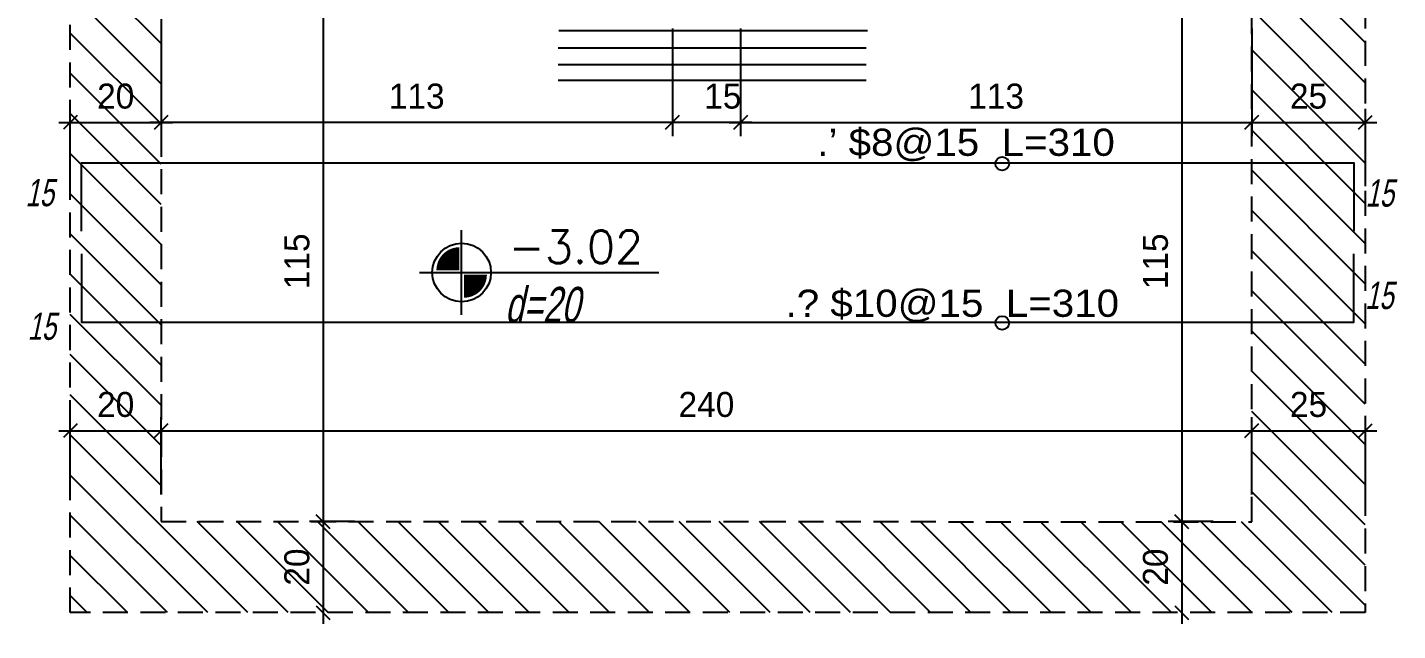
# Model space of a CAD drawing. Header units: inches. Extents: x -5298 to 11252, y 8210 to 22495.
# Drawn here: x 10176.3 to 10477.8, y 12523.1 to 12655.7 of the extents above; entities that cross this region are included whole.
import ezdxf
from ezdxf.enums import TextEntityAlignment as Align

# ---------------------------------------------------------------- set-up
doc = ezdxf.new("R2010")
doc.units = ezdxf.units.IN
doc.header["$LTSCALE"] = 11
doc.header["$MEASUREMENT"] = 0
doc.linetypes.add('DASHED2', pattern=[0.375, 0.25, -0.125])
doc.layers.get('Defpoints').update_dxf_attribs({"color": 40})
for name, color, linetype in [('D7', 2, 'Continuous'), ('dim', 3, 'Continuous'), ('dim-50-v', 2, 'Continuous'), ('ENG_beton ole', 3, 'DASHED2'), ('HATCH', 8, 'Continuous'), ('iron-txt', 3, 'Continuous'), ('IRON6', 6, 'Continuous'), ('TEXT3', 3, 'Continuous')]:
    doc.layers.add(name, color=color, linetype=linetype)
doc.styles.add('AA', font='hebtxt', dxfattribs={"width": 0.8, "oblique": 8})
doc.styles.add('HEBTXT', font='hebtxt-weld.shx')
doc.styles.add('ROMANS', font='romans')
doc.dimstyles.new('25', dxfattribs={"dimtxt": 5.5, "dimasz": 3, "dimexe": 3, "dimexo": 6, "dimgap": 3, "dimtad": 1, "dimdec": 0, "dimrnd": 0.5, "dimdsep": 46, "dimtxsty": 'HEBTXT', "dimblk1": 'OBLIQUE', "dimblk2": 'OBLIQUE', "dimsah": 1, "dimcen": 1, "dimdle": 2.5, "dimclre": 9, "dimclrt": 3, "dimadec": 0, "dimazin": 0, "dimtfac": 1, "dimtdec": 0, "dimtix": 1, "dimtmove": 2, "dimatfit": 3, "dimldrblk": 'OBLIQUE', "dimfxl": 1, "dimtolj": 1, "dimarcsym": 0})

# ---------------------------------------------------------------- blocks, each defined once
blk = doc.blocks.new('_OBLIQUE')
at = {"color": 0, "linetype": 'ByBlock'}
blk.add_line((-0.5, -0.5), (0.5, 0.5), dxfattribs=at)
blk = doc.blocks.new('*D261')
at = {"layer": 'Defpoints', "color": 0, "linetype": 'Continuous', "transparency": 16777216}
for p in [(10470.73, 12567.01), (10445.73, 12547.01), (10470.73, 12547.01)]:
    blk.add_point(p, dxfattribs=at)
at = {"layer": 'dim-50-v', "color": 9, "linetype": 'Continuous', "lineweight": -2, "transparency": 16777216}
for p, q in [((10445.73, 12553.01), (10445.73, 12570.01)), ((10470.73, 12553.01), (10470.73, 12570.01))]:
    blk.add_line(p, q, dxfattribs=at)
at = {"layer": 'dim-50-v', "color": 0, "linetype": 'Continuous', "lineweight": -2, "transparency": 16777216}
blk.add_line((10443.23, 12567.01), (10473.23, 12567.01), dxfattribs=at)
at = {"layer": 'dim-50-v', "color": 0, "linetype": 'Continuous', "lineweight": -2, "transparency": 16777216, "xscale": 3, "yscale": 3, "zscale": 3, "rotation": 180}
blk.add_blockref('_OBLIQUE', (10445.73, 12567.01), dxfattribs=at)
at = {"layer": 'dim-50-v', "color": 0, "linetype": 'Continuous', "lineweight": -2, "transparency": 16777216, "xscale": 3, "yscale": 3, "zscale": 3}
blk.add_blockref('_OBLIQUE', (10470.73, 12567.01), dxfattribs=at)
at = {"layer": 'dim-50-v', "color": 3, "linetype": 'Continuous', "transparency": 16777216, "insert": (10458.23, 12572.76), "char_height": 5.5, "attachment_point": 5, "style": 'HEBTXT'}
blk.add_mtext('\\A1;25', dxfattribs=at)
blk = doc.blocks.new('*D262')
at = {"layer": 'Defpoints', "color": 0, "linetype": 'Continuous', "transparency": 16777216}
for p in [(10445.73, 12567.01, 0), (10205.73, 12547.02, 0), (10445.73, 12547.01)]:
    blk.add_point(p, dxfattribs=at)
at = {"layer": 'dim-50-v', "color": 9, "linetype": 'Continuous', "lineweight": -2, "transparency": 16777216}
for p, q in [((10205.73, 12553.02, 0), (10205.73, 12570.01, 0)), ((10445.73, 12553.01, 0), (10445.73, 12570.01, 0))]:
    blk.add_line(p, q, dxfattribs=at)
at = {"layer": 'dim-50-v', "color": 0, "linetype": 'Continuous', "lineweight": -2, "transparency": 16777216}
blk.add_line((10203.23, 12567.01, 0), (10448.23, 12567.01, 0), dxfattribs=at)
at = {"layer": 'dim-50-v', "color": 0, "linetype": 'Continuous', "lineweight": -2, "transparency": 16777216, "xscale": 3, "yscale": 3, "zscale": 3, "rotation": 180}
blk.add_blockref('_OBLIQUE', (10205.73, 12567.01, 0), dxfattribs=at)
at = {"layer": 'dim-50-v', "color": 0, "linetype": 'Continuous', "lineweight": -2, "transparency": 16777216, "xscale": 3, "yscale": 3, "zscale": 3}
blk.add_blockref('_OBLIQUE', (10445.73, 12567.01, 0), dxfattribs=at)
at = {"layer": 'dim-50-v', "color": 3, "linetype": 'Continuous', "transparency": 16777216, "insert": (10325.73, 12572.76, 0), "char_height": 5.5, "attachment_point": 5, "style": 'HEBTXT'}
blk.add_mtext('\\A1;240', dxfattribs=at)
blk = doc.blocks.new('*D263')
at = {"layer": 'Defpoints', "color": 0, "linetype": 'Continuous', "transparency": 16777216}
for p in [(10205.73, 12567.01), (10185.73, 12547.01), (10205.73, 12547.02, 0)]:
    blk.add_point(p, dxfattribs=at)
at = {"layer": 'dim-50-v', "color": 9, "linetype": 'Continuous', "lineweight": -2, "transparency": 16777216}
for p, q in [((10185.73, 12553.01), (10185.73, 12570.01)), ((10205.73, 12553.02), (10205.73, 12570.01))]:
    blk.add_line(p, q, dxfattribs=at)
at = {"layer": 'dim-50-v', "color": 0, "linetype": 'Continuous', "lineweight": -2, "transparency": 16777216}
blk.add_line((10183.23, 12567.01), (10208.23, 12567.01), dxfattribs=at)
at = {"layer": 'dim-50-v', "color": 0, "linetype": 'Continuous', "lineweight": -2, "transparency": 16777216, "xscale": 3, "yscale": 3, "zscale": 3, "rotation": 180}
blk.add_blockref('_OBLIQUE', (10185.73, 12567.01), dxfattribs=at)
at = {"layer": 'dim-50-v', "color": 0, "linetype": 'Continuous', "lineweight": -2, "transparency": 16777216, "xscale": 3, "yscale": 3, "zscale": 3}
blk.add_blockref('_OBLIQUE', (10205.73, 12567.01), dxfattribs=at)
at = {"layer": 'dim-50-v', "color": 3, "linetype": 'Continuous', "transparency": 16777216, "insert": (10195.73, 12572.76), "char_height": 5.5, "attachment_point": 5, "style": 'HEBTXT'}
blk.add_mtext('\\A1;20', dxfattribs=at)
blk = doc.blocks.new('*D265')
at = {"layer": 'Defpoints', "color": 0, "linetype": 'Continuous', "transparency": 16777216}
for p in [(10438.23, 12661.52, 0), (10430.31, 12547.02), (10443.23, 12547.02, 0)]:
    blk.add_point(p, dxfattribs=at)
at = {"layer": 'dim-50-v', "color": 9, "linetype": 'Continuous', "lineweight": -2, "transparency": 16777216}
for p, q in [((10432.23, 12661.52), (10427.31, 12661.52)), ((10437.23, 12547.02), (10427.31, 12547.02))]:
    blk.add_line(p, q, dxfattribs=at)
at = {"layer": 'dim-50-v', "color": 0, "linetype": 'Continuous', "lineweight": -2, "transparency": 16777216}
blk.add_line((10430.31, 12664.02), (10430.31, 12544.52), dxfattribs=at)
at = {"layer": 'dim-50-v', "color": 0, "linetype": 'Continuous', "lineweight": -2, "transparency": 16777216, "xscale": 3, "yscale": 3, "zscale": 3}
for p, rotation in [((10430.31, 12661.52), 90), ((10430.31, 12547.02), 270)]:
    blk.add_blockref('_OBLIQUE', p, dxfattribs=dict(at, rotation=rotation))
at = {"layer": 'dim-50-v', "color": 3, "linetype": 'Continuous', "transparency": 16777216, "insert": (10424.56, 12604.27), "char_height": 5.5, "attachment_point": 5, "rotation": 90, "style": 'HEBTXT'}
blk.add_mtext('\\A1;115', dxfattribs=at)
blk = doc.blocks.new('*D267')
at = {"layer": 'Defpoints', "color": 0, "linetype": 'Continuous', "transparency": 16777216}
for p in [(10249.29, 12661.52, 0), (10241.37, 12547.02), (10254.29, 12547.02, 0)]:
    blk.add_point(p, dxfattribs=at)
at = {"layer": 'dim-50-v', "color": 9, "linetype": 'Continuous', "lineweight": -2, "transparency": 16777216}
for p, q in [((10243.29, 12661.52), (10238.37, 12661.52)), ((10248.29, 12547.02), (10238.37, 12547.02))]:
    blk.add_line(p, q, dxfattribs=at)
at = {"layer": 'dim-50-v', "color": 0, "linetype": 'Continuous', "lineweight": -2, "transparency": 16777216}
blk.add_line((10241.37, 12664.02), (10241.37, 12544.52), dxfattribs=at)
at = {"layer": 'dim-50-v', "color": 0, "linetype": 'Continuous', "lineweight": -2, "transparency": 16777216, "xscale": 3, "yscale": 3, "zscale": 3}
for p, rotation in [((10241.37, 12661.52), 90), ((10241.37, 12547.02), 270)]:
    blk.add_blockref('_OBLIQUE', p, dxfattribs=dict(at, rotation=rotation))
at = {"layer": 'dim-50-v', "color": 3, "linetype": 'Continuous', "transparency": 16777216, "insert": (10235.62, 12604.27), "char_height": 5.5, "attachment_point": 5, "rotation": 90, "style": 'HEBTXT'}
blk.add_mtext('\\A1;115', dxfattribs=at)
blk = doc.blocks.new('*D268')
at = {"layer": 'Defpoints', "color": 0, "linetype": 'Continuous', "transparency": 16777216}
for p in [(10445.73, 12661.52, 0), (10470.73, 12634.83), (10470.73, 12614.83)]:
    blk.add_point(p, dxfattribs=at)
at = {"layer": 'dim-50-v', "color": 9, "linetype": 'Continuous', "lineweight": -2, "transparency": 16777216}
for p, q in [((10445.73, 12655.52), (10445.73, 12631.83)), ((10470.73, 12620.83), (10470.73, 12637.83))]:
    blk.add_line(p, q, dxfattribs=at)
at = {"layer": 'dim-50-v', "color": 0, "linetype": 'Continuous', "lineweight": -2, "transparency": 16777216}
blk.add_line((10443.23, 12634.83), (10473.23, 12634.83), dxfattribs=at)
at = {"layer": 'dim-50-v', "color": 0, "linetype": 'Continuous', "lineweight": -2, "transparency": 16777216, "xscale": 3, "yscale": 3, "zscale": 3, "rotation": 180}
blk.add_blockref('_OBLIQUE', (10445.73, 12634.83), dxfattribs=at)
at = {"layer": 'dim-50-v', "color": 0, "linetype": 'Continuous', "lineweight": -2, "transparency": 16777216, "xscale": 3, "yscale": 3, "zscale": 3}
blk.add_blockref('_OBLIQUE', (10470.73, 12634.83), dxfattribs=at)
at = {"layer": 'dim-50-v', "color": 3, "linetype": 'Continuous', "transparency": 16777216, "insert": (10458.23, 12640.58), "char_height": 5.5, "attachment_point": 5, "style": 'HEBTXT'}
blk.add_mtext('\\A1;25', dxfattribs=at)
blk = doc.blocks.new('*D269')
at = {"layer": 'Defpoints', "color": 0, "linetype": 'Continuous', "transparency": 16777216}
for p in [(10333.23, 12661.52, 0), (10445.73, 12661.52, 0), (10445.73, 12634.83, 0)]:
    blk.add_point(p, dxfattribs=at)
at = {"layer": 'dim-50-v', "color": 9, "linetype": 'Continuous', "lineweight": -2, "transparency": 16777216}
for p, q in [((10333.23, 12655.52, 0), (10333.23, 12631.83, 0)), ((10445.73, 12655.52, 0), (10445.73, 12631.83, 0))]:
    blk.add_line(p, q, dxfattribs=at)
at = {"layer": 'dim-50-v', "color": 0, "linetype": 'Continuous', "lineweight": -2, "transparency": 16777216}
blk.add_line((10330.73, 12634.83, 0), (10448.23, 12634.83, 0), dxfattribs=at)
at = {"layer": 'dim-50-v', "color": 0, "linetype": 'Continuous', "lineweight": -2, "transparency": 16777216, "xscale": 3, "yscale": 3, "zscale": 3, "rotation": 180}
blk.add_blockref('_OBLIQUE', (10333.23, 12634.83, 0), dxfattribs=at)
at = {"layer": 'dim-50-v', "color": 0, "linetype": 'Continuous', "lineweight": -2, "transparency": 16777216, "xscale": 3, "yscale": 3, "zscale": 3}
blk.add_blockref('_OBLIQUE', (10445.73, 12634.83, 0), dxfattribs=at)
at = {"layer": 'dim-50-v', "color": 3, "linetype": 'Continuous', "transparency": 16777216, "insert": (10389.48, 12640.58, 0), "char_height": 5.5, "attachment_point": 5, "style": 'HEBTXT'}
blk.add_mtext('\\A1;113', dxfattribs=at)
blk = doc.blocks.new('*D270')
at = {"layer": 'Defpoints', "color": 0, "linetype": 'Continuous', "transparency": 16777216}
for p in [(10205.73, 12661.52, 0), (10205.73, 12634.83), (10185.73, 12614.83)]:
    blk.add_point(p, dxfattribs=at)
at = {"layer": 'dim-50-v', "color": 9, "linetype": 'Continuous', "lineweight": -2, "transparency": 16777216}
for p, q in [((10205.73, 12655.52), (10205.73, 12631.83)), ((10185.73, 12620.83), (10185.73, 12637.83))]:
    blk.add_line(p, q, dxfattribs=at)
at = {"layer": 'dim-50-v', "color": 0, "linetype": 'Continuous', "lineweight": -2, "transparency": 16777216}
blk.add_line((10183.23, 12634.83), (10208.23, 12634.83), dxfattribs=at)
at = {"layer": 'dim-50-v', "color": 0, "linetype": 'Continuous', "lineweight": -2, "transparency": 16777216, "xscale": 3, "yscale": 3, "zscale": 3, "rotation": 180}
blk.add_blockref('_OBLIQUE', (10185.73, 12634.83), dxfattribs=at)
at = {"layer": 'dim-50-v', "color": 0, "linetype": 'Continuous', "lineweight": -2, "transparency": 16777216, "xscale": 3, "yscale": 3, "zscale": 3}
blk.add_blockref('_OBLIQUE', (10205.73, 12634.83), dxfattribs=at)
at = {"layer": 'dim-50-v', "color": 3, "linetype": 'Continuous', "transparency": 16777216, "insert": (10195.73, 12640.58), "char_height": 5.5, "attachment_point": 5, "style": 'HEBTXT'}
blk.add_mtext('\\A1;20', dxfattribs=at)
blk = doc.blocks.new('*D271')
at = {"layer": 'Defpoints', "color": 0, "linetype": 'Continuous', "transparency": 16777216}
for p in [(10318.23, 12661.52, 0), (10333.23, 12661.52, 0), (10318.23, 12634.83, 0)]:
    blk.add_point(p, dxfattribs=at)
at = {"layer": 'dim-50-v', "color": 9, "linetype": 'Continuous', "lineweight": -2, "transparency": 16777216}
for p, q in [((10318.23, 12655.52, 0), (10318.23, 12631.83, 0)), ((10333.23, 12655.52, 0), (10333.23, 12631.83, 0))]:
    blk.add_line(p, q, dxfattribs=at)
at = {"layer": 'dim-50-v', "color": 0, "linetype": 'Continuous', "lineweight": -2, "transparency": 16777216}
blk.add_line((10335.73, 12634.83, 0), (10315.73, 12634.83, 0), dxfattribs=at)
at = {"layer": 'dim-50-v', "color": 0, "linetype": 'Continuous', "lineweight": -2, "transparency": 16777216, "xscale": 3, "yscale": 3, "zscale": 3, "rotation": 180}
blk.add_blockref('_OBLIQUE', (10318.23, 12634.83, 0), dxfattribs=at)
at = {"layer": 'dim-50-v', "color": 0, "linetype": 'Continuous', "lineweight": -2, "transparency": 16777216, "xscale": 3, "yscale": 3, "zscale": 3}
blk.add_blockref('_OBLIQUE', (10333.23, 12634.83, 0), dxfattribs=at)
at = {"layer": 'dim-50-v', "color": 3, "linetype": 'Continuous', "transparency": 16777216, "insert": (10329.33, 12640.58, 0), "char_height": 5.5, "attachment_point": 5, "style": 'HEBTXT'}
blk.add_mtext('\\A1;15', dxfattribs=at)
blk = doc.blocks.new('*D272')
at = {"layer": 'Defpoints', "color": 0, "linetype": 'Continuous', "transparency": 16777216}
for p in [(10205.73, 12661.52, 0), (10318.23, 12661.52, 0), (10205.73, 12634.83, 0)]:
    blk.add_point(p, dxfattribs=at)
at = {"layer": 'dim-50-v', "color": 9, "linetype": 'Continuous', "lineweight": -2, "transparency": 16777216}
for p, q in [((10205.73, 12655.52, 0), (10205.73, 12631.83, 0)), ((10318.23, 12655.52, 0), (10318.23, 12631.83, 0))]:
    blk.add_line(p, q, dxfattribs=at)
at = {"layer": 'dim-50-v', "color": 0, "linetype": 'Continuous', "lineweight": -2, "transparency": 16777216}
blk.add_line((10320.73, 12634.83, 0), (10203.23, 12634.83, 0), dxfattribs=at)
at = {"layer": 'dim-50-v', "color": 0, "linetype": 'Continuous', "lineweight": -2, "transparency": 16777216, "xscale": 3, "yscale": 3, "zscale": 3, "rotation": 180}
blk.add_blockref('_OBLIQUE', (10205.73, 12634.83, 0), dxfattribs=at)
at = {"layer": 'dim-50-v', "color": 0, "linetype": 'Continuous', "lineweight": -2, "transparency": 16777216, "xscale": 3, "yscale": 3, "zscale": 3}
blk.add_blockref('_OBLIQUE', (10318.23, 12634.83, 0), dxfattribs=at)
at = {"layer": 'dim-50-v', "color": 3, "linetype": 'Continuous', "transparency": 16777216, "insert": (10261.98, 12640.58, 0), "char_height": 5.5, "attachment_point": 5, "style": 'HEBTXT'}
blk.add_mtext('\\A1;113', dxfattribs=at)
blk = doc.blocks.new('*D293')
at = {"layer": 'Defpoints', "color": 0, "linetype": 'Continuous', "transparency": 16777216}
for p in [(10254.29, 12547.02, 0), (10241.37, 12527.02), (10241.37, 12527.02, 0)]:
    blk.add_point(p, dxfattribs=at)
at = {"layer": 'dim-50-v', "color": 9, "linetype": 'Continuous', "lineweight": -2, "transparency": 16777216}
for p, q in [((10248.29, 12547.02, 0), (10238.37, 12547.02, 0)), ((10247.37, 12527.02, 0), (10244.37, 12527.02, 0))]:
    blk.add_line(p, q, dxfattribs=at)
at = {"layer": 'dim-50-v', "color": 0, "linetype": 'Continuous', "lineweight": -2, "transparency": 16777216}
blk.add_line((10241.37, 12549.52, 0), (10241.37, 12524.52, 0), dxfattribs=at)
at = {"layer": 'dim-50-v', "color": 0, "linetype": 'Continuous', "lineweight": -2, "transparency": 16777216, "xscale": 3, "yscale": 3, "zscale": 3}
for p, rotation in [((10241.37, 12547.02, 0), 90), ((10241.37, 12527.02, 0), 270)]:
    blk.add_blockref('_OBLIQUE', p, dxfattribs=dict(at, rotation=rotation))
at = {"layer": 'dim-50-v', "color": 3, "linetype": 'Continuous', "transparency": 16777216, "insert": (10235.62, 12537.02, 0), "char_height": 5.5, "attachment_point": 5, "rotation": 90, "style": 'HEBTXT'}
blk.add_mtext('\\A1;20', dxfattribs=at)
blk = doc.blocks.new('*D294')
at = {"layer": 'Defpoints', "color": 0, "linetype": 'Continuous', "transparency": 16777216}
for p in [(10443.23, 12547.02, 0), (10430.31, 12527.01, 0), (10433.44, 12527.01)]:
    blk.add_point(p, dxfattribs=at)
at = {"layer": 'dim-50-v', "color": 9, "linetype": 'Continuous', "lineweight": -2, "transparency": 16777216}
for p, q in [((10437.23, 12547.02, 0), (10427.31, 12547.02, 0)), ((10427.44, 12527.01, 0), (10427.31, 12527.01, 0))]:
    blk.add_line(p, q, dxfattribs=at)
at = {"layer": 'dim-50-v', "color": 0, "linetype": 'Continuous', "lineweight": -2, "transparency": 16777216}
blk.add_line((10430.31, 12549.52, 0), (10430.31, 12524.51, 0), dxfattribs=at)
at = {"layer": 'dim-50-v', "color": 0, "linetype": 'Continuous', "lineweight": -2, "transparency": 16777216, "xscale": 3, "yscale": 3, "zscale": 3}
for p, rotation in [((10430.31, 12547.02, 0), 90), ((10430.31, 12527.01, 0), 270)]:
    blk.add_blockref('_OBLIQUE', p, dxfattribs=dict(at, rotation=rotation))
at = {"layer": 'dim-50-v', "color": 3, "linetype": 'Continuous', "transparency": 16777216, "insert": (10424.56, 12537.01, 0), "char_height": 5.5, "attachment_point": 5, "rotation": 90, "style": 'HEBTXT'}
blk.add_mtext('\\A1;20', dxfattribs=at)
blk = doc.blocks.new('PL')
at = {"linetype": 'ByBlock'}
for p, q in [((0, -0.2583), (0, 0.2583)), ((-0.2583, 0), (1.2044, 0))]:
    blk.add_line(p, q, dxfattribs=at)
at = {"color": 4, "const_width": 0.1404}
for points in [[(-0.014, 0.084, 0.414214), (-0.084, 0.014, 1)], [(0.014, -0.084, 0.414214), (0.084, -0.014, 1)]]:
    blk.add_lwpolyline(points, format="xyb", dxfattribs=at)
at = {"linetype": 'ByBlock'}
blk.add_circle((0, 0), 0.1793, dxfattribs=at)
at = {"style": 'ROMANS'}
blk.add_attdef('LEVEL', text='', height=0.2, dxfattribs=at).set_placement((0.6976, 0.1567), align=Align.MIDDLE)

msp = doc.modelspace()

# ---------------------------------------------------------------- hatches: boundary and pattern name
at = {"layer": 'HATCH', "linetype": 'Continuous', "transparency": 33554687}
h = msp.add_hatch(dxfattribs=at)
h.set_pattern_fill('ANSI31', color=256, scale=50, angle=270)
h.set_pattern_definition([(315, (1129.8297, -2729.003), (4.4194174, 4.4194174), [])])
h.paths.add_polyline_path([(10205.73, 13037.02), (10212.17, 13037.02), (10212.17, 13057.04), (10185.73, 13057.02), (10185.73, 12527.02), (10470.67, 12527.01), (10470.73, 13057.01), (10317.18, 13057.04), (10317.18, 13037.01), (10445.74, 13036.99), (10445.73, 12547.01), (10205.73, 12547.02)])
h.paths.add_polyline_path([(10420.44, 13041.19), (10420.44, 13052.84), (10428.69, 13052.84), (10428.69, 13041.19)], flags=24)

# ---------------------------------------------------------------- linework, layer by layer
at = {"layer": 'dim', "elevation": 0}
for points in [[(10390.78, 12661.24, 0, 2.5, 0), (10390.78, 12652.53, 0, 0, 0), (10390.78, 12594.18, 0, 0, 0)], [(10390.78, 12547.01, 0, 2.5, 0), (10390.78, 12559.61, 0, 0, 0), (10390.78, 12652.53, 0, 0, 0)], [(10323.55, 12644.05, 0, 2.5, 0), (10323.55, 12635.96, 0, 0, 0), (10323.55, 12397.85, 0, 0, 0)]]:
    msp.add_lwpolyline(points, format="xyseb", dxfattribs=at)
at = {"layer": 'dim'}
for centre in [(10390.81, 12625.75, 0), (10390.81, 12590.73, 0)]:
    msp.add_circle(centre, 1.5, dxfattribs=at)
at = {"layer": 'ENG_beton ole', "ltscale": 2}
msp.add_lwpolyline([(10212.17, 13057.04), (10212.18, 13037.02), (10205.73, 13037.02), (10205.73, 12547.02), (10445.73, 12547.01), (10445.74, 13036.99), (10317.18, 13037.01), (10317.18, 13057.04), (10470.73, 13057.01), (10470.67, 12527.01), (10185.73, 12527.02), (10185.73, 13057.02)], close=True, dxfattribs=at)
at = {"layer": 'IRON6'}
for p, q in [((10361.18, 12654.95, 0), (10293.25, 12654.95, 0)), ((10360.9, 12651.13, 0), (10293.09, 12651.13, 0)), ((10360.9, 12647.5, 0), (10293.09, 12647.5, 0)), ((10360.9, 12644.05, 0), (10293.09, 12644.05, 0))]:
    msp.add_line(p, q, dxfattribs=at)
at = {"layer": 'IRON6', "elevation": 0}
for points in [[(10188.17, 12610.92), (10188.17, 12625.92), (10468.17, 12625.92), (10468.17, 12610.92)], [(10188.17, 12605.9), (10188.17, 12590.9), (10468.17, 12590.9), (10468.17, 12605.9)]]:
    msp.add_lwpolyline(points, dxfattribs=at)

# ---------------------------------------------------------------- block references
at = {"layer": 'D7', "xscale": 36, "yscale": 36, "zscale": 36}
msp.add_blockref('PL', (10271.86, 12601.82, 0), dxfattribs=at).add_auto_attribs({'LEVEL': '-3.02'})

# ---------------------------------------------------------------- texts
at = {"layer": 'iron-txt', "style": 'HEBTXT', "width": 1.11}
for s, p in [('.’ $8@15  L=310', (10382.86, 12630.09, 0)), ('.%%154 $10@15  L=310', (10379.83, 12594.68, 0))]:
    msp.add_text(s, height=5.9765, dxfattribs=at).set_placement(p, align=Align.MIDDLE)
at = {"layer": 'TEXT3', "style": 'AA', "oblique": 12, "width": 0.7}
for s, height, p in [('15', 6, (10175.87, 12616.4, 0)), ('15', 6, (10470.76, 12616.3, 0)), ('d=20', 7.8, (10281.4, 12590.85, 0)), ('15', 6, (10470.67, 12593.78, 0)), ('15', 6, (10176.34, 12587.01, 0))]:
    msp.add_text(s, height=height, dxfattribs=at).set_placement(p)

# ---------------------------------------------------------------- dimensions: what is measured, and where the dimension line sits
at = {"layer": 'dim-50-v', "linetype": 'Continuous'}
for base, p1, p2, angle, picture, middle in [((10205.73, 12634.83), (10185.73, 12614.83), (10205.73, 12661.52, 0), 180, '*D270', (10195.73, 12640.58)), ((10205.7261, 12634.835, 0), (10318.2307, 12661.5156, 0), (10205.7261, 12661.5156, 0), 180, '*D272', (10261.9784, 12640.585, 0)), ((10241.3728, 12547.0151), (10249.2877, 12661.5154, 0), (10254.2934, 12547.0151, 0), 90, '*D267', (10235.6228, 12604.2652)), ((10445.730713, 12634.834969, 0), (10333.230714, 12661.515551, 0.000001), (10445.730713, 12661.515551, 0.000001), 180, '*D269', (10389.480714, 12640.584969, 0)), ((10430.3106, 12547.0152), (10438.2255, 12661.5156, 0), (10443.2312, 12547.0152, 0), 90, '*D265', (10424.5606, 12604.2654)), ((10470.73, 12634.83), (10445.73, 12661.52, 0), (10470.73, 12614.83), 180, '*D268', (10458.23, 12640.58)), ((10205.73, 12567.01), (10185.73, 12547.01), (10205.73, 12547.02, 0), 180, '*D263', (10195.73, 12572.76)), ((10445.73, 12567.01, 0), (10205.73, 12547.02, 0), (10445.73, 12547.01), 180, '*D262', (10325.73, 12572.76, 0)), ((10470.73, 12567.01), (10445.73, 12547.01), (10470.73, 12547.01), 180, '*D261', (10458.23, 12572.76)), ((10241.37, 12527.02, 0), (10254.29, 12547.02, 0), (10241.37, 12527.02), 90, '*D293', (10235.62, 12537.02, 0)), ((10430.31, 12527.01, 0), (10443.23, 12547.02, 0), (10433.44, 12527.01), 90, '*D294', (10424.56, 12537.01, 0))]:
    dim = msp.add_linear_dim(base=base, p1=p1, p2=p2, angle=angle, dimstyle='25', dxfattribs=at)
    dim.commit()
    dim.dimension.update_dxf_attribs({"geometry": picture, "text_midpoint": middle})
dim = msp.add_linear_dim(base=(10318.23, 12634.83, 0), p1=(10333.23, 12661.52, 0), p2=(10318.23, 12661.52, 0), angle=180, dimstyle='25', dxfattribs=at)
dim.commit()
dim.dimension.update_dxf_attribs({"geometry": '*D271', "text_midpoint": (10329.33, 12640.58, 0), "dimtype": 160})

doc.saveas('drawing.dxf')
